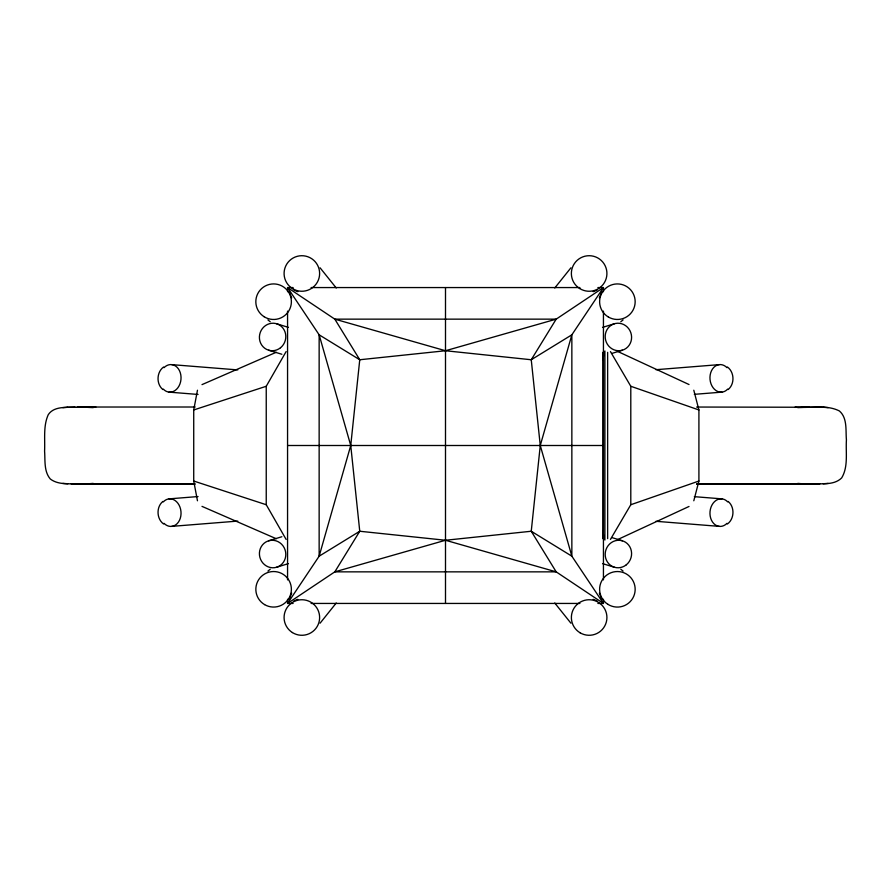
<?xml version="1.0" encoding="UTF-8"?>
<svg xmlns="http://www.w3.org/2000/svg" width="891" height="891" viewBox="0 0 891 891"><rect width="100%" height="100%" fill="white"/><g stroke="black" fill="none" stroke-linecap="round" stroke-linejoin="round"><path stroke-width="1.34" d="M603.029 534.21L602.962 538.732L602.962 352.268L603.029 356.79M602.784 360.398L604.053 352.235M197.468 500.775L193.726 481.04L193.726 409.96L197.468 390.225M693.799 500.775L698.912 481.04L698.912 409.96L693.799 390.225M289.107 599.587L291.669 593.161M599.331 297.839L601.904 291.413M286.122 539.423L266.242 504.729L266.242 386.271L286.122 351.577M610.446 539.423L630.795 504.729L630.795 386.271L610.446 351.577M554.77 287.982L570.919 267.812M320.081 623.188L336.241 603.018M162.897 501.433C156.092 506.901 156.538 518.952 163.599 523.997M728.103 389.567C734.908 384.099 734.462 372.048 727.401 367.003M267.924 571.086L270.218 569.249M620.793 321.751L623.087 319.914M163.599 367.003C156.538 372.048 156.092 384.099 162.897 389.567M727.401 523.997C734.462 518.952 734.908 506.901 728.103 501.433M617.652 539.567L689.021 506.467M202.001 384.622L276.277 352.268M593.172 291.669L597.026 290.132M293.985 600.868L297.839 599.331M630.795 504.729L698.912 481.04M193.726 409.96L266.242 386.271M602.539 327.398L614.4 323.745M276.6 567.255A13.822 13.153 72.9 0 0 281.523 544.134A13.822 13.153 72.9 0 0 259.715 550.683A13.822 13.153 72.9 0 0 276.6 567.255L288.461 563.602M611.794 353.449L622.375 350.208A13.822 13.153 72.9 0 0 627.297 327.075A13.822 13.153 72.9 0 0 605.49 333.635A13.822 13.153 72.9 0 0 622.375 350.208M268.625 540.792L281.857 536.738M75.033 407.098C66.023 407.655 54.05 406.051 48.281 414.638C43.113 425.976 45.151 439.051 44.583 451.136C45.296 460.435 43.793 471.417 50.319 479.013C58.494 485.239 69.654 483.401 79.266 484.002L195.162 483.991M696.818 483.991L811.734 484.002C821.658 483.278 833.909 485.617 841.661 477.932C848.477 466.661 845.604 452.428 846.417 439.898C845.559 430.253 847.553 417.946 839.333 410.929C825.812 404.124 809.529 408.657 795.162 407.02M67.237 407.321L62.816 407.644M797.79 407.644L809.228 407.031L805.598 407.031M88.877 483.746L93.21 483.39M655.965 369.698L719.237 364.631M694.345 394.334L722.011 392.129M168.989 498.871L198.047 496.554M171.763 526.369L237.786 521.09M823.184 483.746L828.185 483.39M67.159 407.287L95.838 407.02M801.41 407.287L805.765 407.098M85.97 483.936L84.879 483.924L90.158 483.713L89.445 483.713M85.581 483.924L88.064 483.924L81.772 484.002M802.936 407.098L807.157 407.02M62.816 483.39L67.816 483.746M293.106 287.559L287.559 287.559L287.559 291.713M311.115 287.559L579.885 287.559M597.894 287.559L603.441 287.559L603.441 291.713M195.162 407.009L77.239 407.031M696.628 407.042L823.841 407.287M85.402 407.031L81.772 407.031L93.21 407.644M287.559 445.5L603.441 445.5M194.839 484.025L71.157 483.924M696.628 484.025L819.843 483.924M293.106 603.441L287.559 603.441L287.559 599.287M311.115 603.441L579.885 603.441M597.894 603.441L603.441 603.441L603.441 599.287M802.123 483.746L800.842 483.713L809.228 484.002M828.185 407.644L823.763 407.321M83.843 407.02L88.064 407.098M807.157 484.002L802.936 483.924L805.419 483.924M85.235 407.098L89.59 407.287M171.763 364.631L237.786 369.91M168.989 392.129L198.047 394.446M694.345 496.666L722.011 498.871M655.965 521.302L719.237 526.369M797.79 483.39L801.555 483.713M268.625 350.208L281.857 354.262M611.794 537.551L622.375 540.792M276.6 323.745L288.461 327.398M602.539 563.602L614.4 567.255M193.726 481.04L266.242 504.729M630.795 386.271L698.912 409.96M293.985 290.132L297.839 291.669M593.172 599.331L597.026 600.868M202.001 506.378L276.277 538.732M617.652 351.433L689.021 384.533M620.793 569.249L623.087 571.086M267.924 319.914L270.218 321.751M320.081 267.812L336.241 287.982M554.77 603.018L570.919 623.188M599.331 593.161L601.904 599.587M289.107 291.413L291.669 297.839M602.784 530.602L604.053 538.765M607.64 352.346L607.64 538.654M604.9 350.954L604.9 540.046M603.441 311.115L603.441 579.885M445.5 287.559L445.5 603.441M287.559 311.115L287.559 579.885M727.68 389.111A13.822 10.647 85.4 0 1 713.123 387.774A13.822 10.647 85.4 0 1 712.533 368.941A13.822 10.647 85.4 0 1 727.011 367.671M727.011 523.329A13.822 10.647 -85.4 0 1 712.533 522.059A13.822 10.647 -85.4 0 1 713.123 503.226A13.822 10.647 -85.4 0 1 727.68 501.889M163.32 501.889A13.822 10.647 85.4 0 1 177.877 503.226A13.822 10.647 85.4 0 1 178.467 522.059A13.822 10.647 85.4 0 1 163.989 523.329M163.989 367.671A13.822 10.647 -85.4 0 1 178.467 368.941A13.822 10.647 -85.4 0 1 177.877 387.774A13.822 10.647 -85.4 0 1 163.32 389.111M359.752 359.752L350.742 445.5L319.145 556.184L287.559 603.441L334.816 571.855L445.5 540.258L531.248 531.248L571.855 556.184L603.441 603.441L556.184 571.855L445.5 540.258L359.752 531.248L319.145 556.184L319.145 334.816L287.559 287.559L334.816 319.145L445.5 350.742L531.248 359.752L571.855 334.816L603.441 287.559L556.184 319.145L445.5 350.742L359.752 359.752L319.145 334.816L350.742 445.5L359.752 531.248L334.816 571.855L556.184 571.855L531.248 531.248L540.269 445.5L571.855 334.816L571.855 556.184L540.269 445.5L531.248 359.752L556.184 319.145L334.816 319.145L359.752 359.752M264.126 316.728A17.764 17.764 0 0 0 291.368 302.394A17.764 17.764 0 0 0 265.34 285.966A17.764 17.764 0 0 0 264.126 316.728M292.805 288.773A17.764 17.764 0 0 0 319.624 273.682A17.764 17.764 0 0 0 293.139 258A17.764 17.764 0 0 0 292.805 288.773M579.685 288.528A17.764 17.764 0 0 0 606.905 274.161A17.764 17.764 0 0 0 580.854 257.766A17.764 17.764 0 0 0 579.685 288.528M608.353 316.996A17.764 17.764 0 0 0 635.16 301.871A17.764 17.764 0 0 0 608.653 286.223A17.764 17.764 0 0 0 608.353 316.996M607.907 604.332A17.764 17.764 0 0 0 635.149 589.998A17.764 17.764 0 0 0 609.121 573.581A17.764 17.764 0 0 0 607.907 604.332M580.097 632.799A17.764 17.764 0 0 0 606.916 617.708A17.764 17.764 0 0 0 580.431 602.026A17.764 17.764 0 0 0 580.097 632.799M292.393 632.554A17.764 17.764 0 0 0 319.613 618.198A17.764 17.764 0 0 0 293.562 601.793A17.764 17.764 0 0 0 292.393 632.554M264.582 604.599A17.764 17.764 0 0 0 291.379 589.474A17.764 17.764 0 0 0 264.883 573.826A17.764 17.764 0 0 0 264.582 604.599M280.52 347.757A13.822 13.153 -72.9 0 0 277.814 324.179A13.822 13.153 -72.9 0 0 259.493 338.992A13.822 13.153 -72.9 0 0 280.52 347.757M626.306 564.805A13.822 13.153 -72.9 0 0 623.6 541.227A13.822 13.153 -72.9 0 0 605.279 556.04A13.822 13.153 -72.9 0 0 626.306 564.805"/></g></svg>
